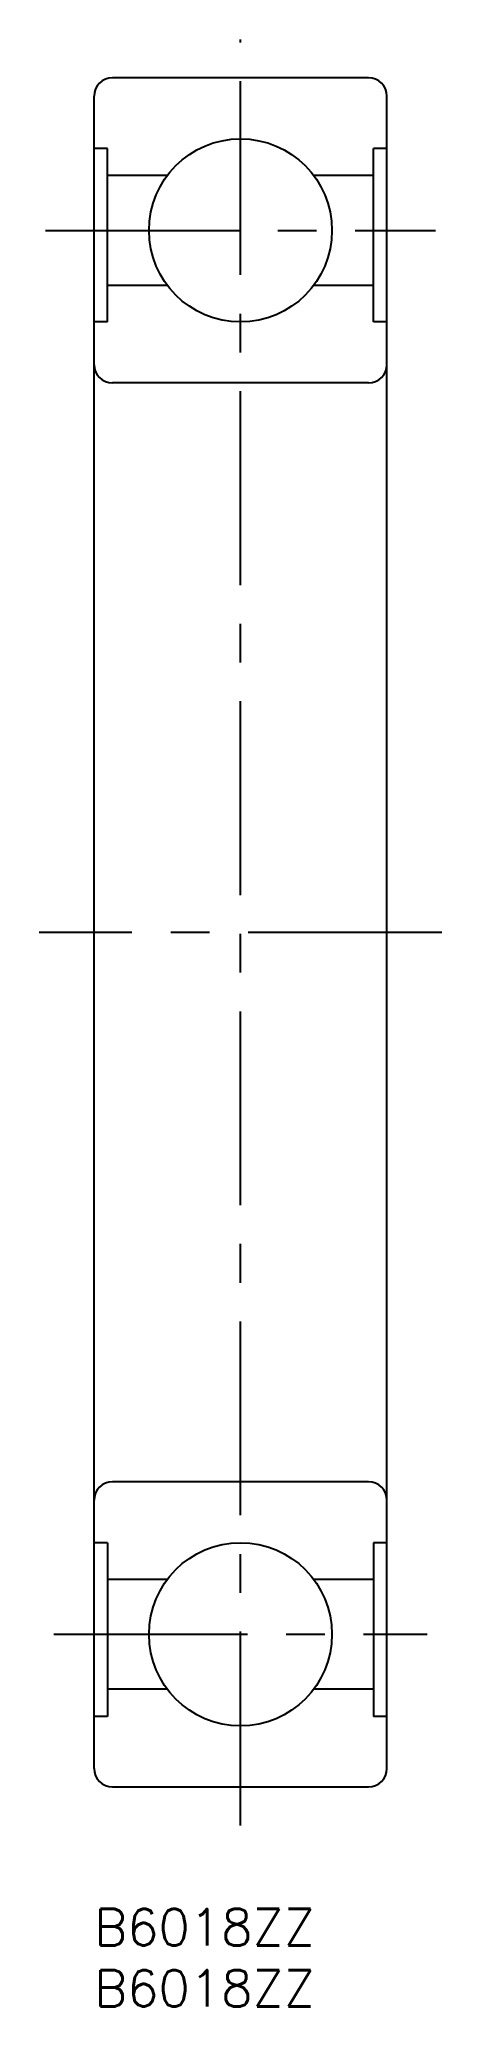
# Model space of a CAD drawing. Extents: x -5 to 28, y -8 to 153.
import ezdxf

# ---------------------------------------------------------------- set-up
doc = ezdxf.new("R2010")
doc.units = 0
doc.header["$LTSCALE"] = 0.5
doc.linetypes.add('CENTER', pattern=[50.8, 31.75, -6.35, 6.35, -6.35])
for name, color, linetype in [('MSM_CENTER', 1, 'CENTER'), ('MSM_CONTINUOUS', 7, 'CONTINUOUS'), ('MSM_PART_NUMBER', 7, 'CONTINUOUS')]:
    doc.layers.add(name, color=color, linetype=linetype)
doc.styles.get("Standard").update_dxf_attribs({"font": 'txt.shx', "height": 3, "bigfont": 'bigfont.shx'})

msp = doc.modelspace()

# ---------------------------------------------------------------- linework, layer by layer
at = {"layer": 'MSM_CENTER'}
for p, q in [((12, 6.85), (12, 153.15)), ((-3.99, 137.5), (27.99, 137.5)), ((28.5, 80), (-4.5, 80)), ((-3.3, 22.5), (27.3, 22.5))]:
    msp.add_line(p, q, dxfattribs=at)
at = {"layer": 'MSM_CONTINUOUS'}
for p, q in [((22.5, 150), (1.5, 150)), ((0, 11.5), (0, 148.5)), ((24, 11.5), (24, 148.5)), ((1.1, 144.22), (0, 144.22)), ((1.1, 130), (1.1, 144.22)), ((24, 144.22), (22.9, 144.22)), ((22.9, 130), (22.9, 144.22)), ((6, 142), (1.1, 142)), ((22.9, 142), (18, 142)), ((6, 133), (1.1, 133)), ((22.9, 133), (18, 133)), ((1.1, 130), (0, 130)), ((24, 130), (22.9, 130)), ((22.5, 125), (1.5, 125)), ((22.5, 35), (1.5, 35)), ((1.1, 30), (0, 30)), ((1.1, 30), (1.1, 15.78)), ((24, 30), (22.9, 30)), ((22.9, 30), (22.9, 15.78)), ((6, 27), (1.1, 27)), ((22.9, 27), (18, 27)), ((6, 18), (1.1, 18)), ((22.9, 18), (18, 18)), ((1.1, 15.78), (0, 15.78)), ((24, 15.78), (22.9, 15.78)), ((1.5, 10), (22.5, 10))]:
    msp.add_line(p, q, dxfattribs=at)
for centre in [(12, 137.5), (12, 22.5)]:
    msp.add_circle(centre, 7.5, dxfattribs=at)
for centre, start, end in [((1.5, 148.5), 90, 180), ((22.5, 148.5), 0, 90), ((1.5, 126.5), 180, 270), ((22.5, 126.5), 270, 0), ((1.5, 33.5), 90, 180), ((22.5, 33.5), 0, 90), ((1.5, 11.5), 180, 270), ((22.5, 11.5), 270, 0)]:
    msp.add_arc(centre, 1.5, start, end, dxfattribs=at)

# ---------------------------------------------------------------- texts
at = {"layer": 'MSM_PART_NUMBER'}
for p in [(0, -3), (0, -8)]:
    msp.add_text('B6018ZZ', height=3, dxfattribs=at).set_placement(p)

doc.saveas('drawing.dxf')
